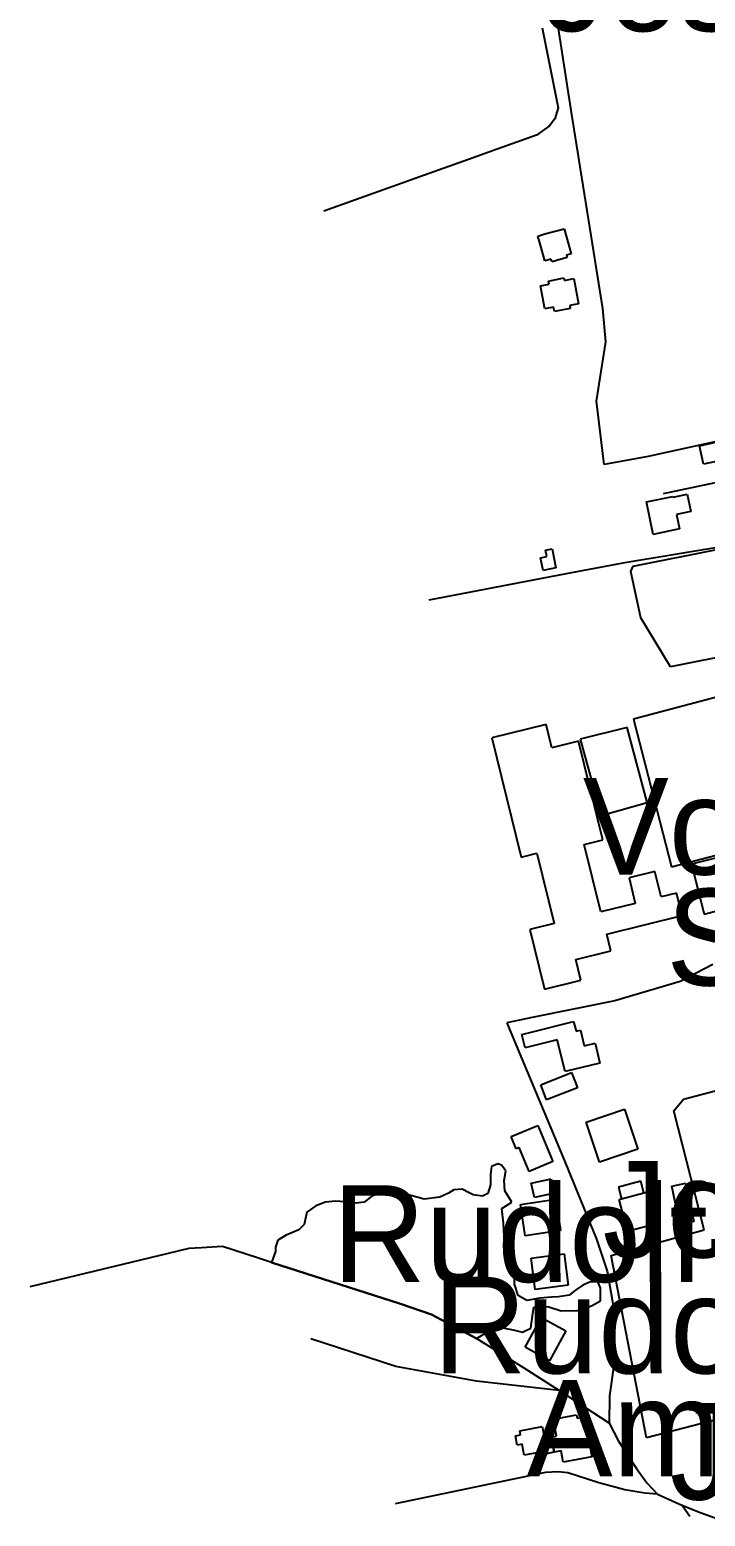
# Model space of a CAD drawing. Extents: x -3657 to 4700, y -7332 to 8131.
# Drawn here: x -3232 to -2928, y -2800 to -2132 of the extents above; entities that cross this region are included whole.
import ezdxf

# ---------------------------------------------------------------- set-up
doc = ezdxf.new("R2010")
doc.units = 0
for name, color, linetype in [('OSM_BUILDING_YES', 9, 'CONTINUOUS'), ('OSM_HIGHWAY_PATH', 8, 'CONTINUOUS'), ('OSM_HIGHWAY_RESIDENTIAL', 8, 'CONTINUOUS'), ('OSM_HIGHWAY_SERVICE', 8, 'CONTINUOUS'), ('OSM_LABELS', 8, 'CONTINUOUS'), ('OSM_LANDUSE_FARMLAND', 3, 'CONTINUOUS'), ('OSM_LANDUSE_FOREST', 3, 'CONTINUOUS'), ('OSM_LEISURE_PITCH', 3, 'CONTINUOUS')]:
    doc.layers.add(name, color=color, linetype=linetype)

msp = doc.modelspace()

# ---------------------------------------------------------------- linework, layer by layer
at = {"layer": 'OSM_BUILDING_YES'}
for p, q in [((-3003.034637, -2224.516332), (-2999.932593, -2223.493339)), ((-2999.932593, -2223.493339), (-2991.263553, -2221.147126)), ((-2991.263553, -2221.147126), (-2988.070495, -2232.400052)), ((-3002.261022, -2226.851425), (-3003.034637, -2224.516332)), ((-2999.917424, -2235.569108), (-3002.261022, -2226.851425)), ((-2997.103589, -2234.779624), (-2999.917424, -2235.569108)), ((-2996.747119, -2236.013887), (-2997.103589, -2234.779624)), ((-2989.845259, -2234.056857), (-2996.747119, -2236.013887)), ((-2988.070495, -2232.400052), (-2990.141053, -2232.989385)), ((-2990.141053, -2232.989385), (-2989.845259, -2234.056857)), ((-2998.27918, -2244.631494), (-2991.324229, -2243.274916)), ((-2991.324229, -2243.274916), (-2991.111864, -2244.353507)), ((-2991.111864, -2244.353507), (-2986.932826, -2243.541784)), ((-2986.932826, -2243.541784), (-2984.725748, -2254.905905)), ((-3001.86663, -2246.777556), (-2998.006139, -2246.021431)), ((-2999.864333, -2257.074206), (-3001.86663, -2246.777556)), ((-2998.006139, -2246.021431), (-2998.27918, -2244.631494)), ((-2995.988673, -2256.318081), (-2999.864333, -2257.074206)), ((-2995.601865, -2258.31959), (-2995.988673, -2256.318081)), ((-2988.502809, -2256.940773), (-2995.601865, -2258.31959)), ((-2984.725748, -2254.905905), (-2988.745512, -2255.68427)), ((-2988.745512, -2255.68427), (-2988.502809, -2256.940773)), ((-2930.329991, -2318.720674), (-2918.429971, -2316.074235)), ((-2928.494551, -2326.993576), (-2930.329991, -2318.720674)), ((-2916.594531, -2324.358257), (-2928.494551, -2326.993576)), ((-2954.251382, -2343.872966), (-2942.336193, -2341.404439)), ((-2951.210013, -2358.495099), (-2954.251382, -2343.872966)), ((-2942.336193, -2341.404439), (-2942.267933, -2341.749143)), ((-2942.267933, -2341.749143), (-2935.843894, -2340.403684)), ((-2935.843894, -2340.403684), (-2934.213235, -2348.254046)), ((-2934.213235, -2348.254046), (-2940.667612, -2349.599505)), ((-2940.667612, -2349.599505), (-2939.332746, -2356.015452)), ((-2939.332746, -2356.015452), (-2951.210013, -2358.495099)), ((-3001.843877, -2368.9919), (-2999.045211, -2368.424806)), ((-3000.67587, -2374.729558), (-3001.843877, -2368.9919)), ((-2999.614045, -2365.622694), (-2996.686443, -2365.022241)), ((-2999.045211, -2368.424806), (-2999.614045, -2365.622694)), ((-2996.686443, -2365.022241), (-2994.949602, -2373.562012)), ((-2994.949602, -2373.562012), (-3000.67587, -2374.729558)), ((-2999.303082, -2443.881683), (-3023.808477, -2449.941807)), ((-2996.709197, -2454.411843), (-2999.303082, -2443.881683)), ((-3023.808477, -2449.941807), (-3010.581176, -2503.548881)), ((-2984.824346, -2451.476297), (-2996.709197, -2454.411843)), ((-2973.879968, -2495.798594), (-2984.824346, -2451.476297)), ((-2982.222875, -2497.86682), (-2973.879968, -2495.798594)), ((-2974.752181, -2528.134079), (-2982.222875, -2497.86682)), ((-3010.581176, -2503.548881), (-3003.527627, -2501.80312)), ((-3003.527627, -2501.80312), (-2995.738386, -2533.360241)), ((-2950.390891, -2510.009306), (-2962.063377, -2512.889255)), ((-2947.58464, -2521.373428), (-2950.390891, -2510.009306)), ((-2962.063377, -2512.889255), (-2959.241957, -2524.308974)), ((-2959.241957, -2524.308974), (-2974.752181, -2528.134079)), ((-2940.652443, -2519.661026), (-2947.58464, -2521.373428)), ((-2938.157155, -2529.790884), (-2940.652443, -2519.661026)), ((-2972.029359, -2538.152742), (-2938.157155, -2529.790884)), ((-2995.738386, -2533.360241), (-3006.72827, -2536.073397)), ((-3006.72827, -2536.073397), (-3002.518894, -2553.141818)), ((-2970.178751, -2545.669519), (-2972.029359, -2538.152742)), ((-2985.962015, -2549.572461), (-2970.178751, -2545.669519)), ((-2983.694261, -2558.779401), (-2985.962015, -2549.572461)), ((-3002.518894, -2553.141818), (-3000.122204, -2562.838016)), ((-3000.122204, -2562.838016), (-2983.694261, -2558.779401)), ((-3007.244013, -2582.46392), (-2986.955579, -2577.415671)), ((-2986.955579, -2577.415671), (-2985.878586, -2581.741153)), ((-3010.24746, -2583.208926), (-3007.244013, -2582.46392)), ((-3008.760906, -2589.191213), (-3010.24746, -2583.208926)), ((-2985.878586, -2581.741153), (-2983.936964, -2581.263015)), ((-2983.936964, -2581.263015), (-2982.192538, -2588.279415)), ((-2994.327676, -2585.599617), (-3008.760906, -2589.191213)), ((-2990.778148, -2599.921524), (-2994.327676, -2585.599617)), ((-2982.192538, -2588.279415), (-2977.338482, -2587.07851)), ((-2977.338482, -2587.07851), (-2975.116235, -2596.040821)), ((-2975.116235, -2596.040821), (-2990.778148, -2599.921524)), ((-3001.783201, -2605.792616), (-2987.933975, -2600.332945)), ((-2987.933975, -2600.332945), (-2985.25666, -2607.126955)), ((-2999.105886, -2612.586626), (-3001.783201, -2605.792616)), ((-2985.25666, -2607.126955), (-2999.105886, -2612.586626)), ((-2981.403754, -2622.672006), (-2964.133935, -2616.845392)), ((-2964.133935, -2616.845392), (-2958.111873, -2634.736655)), ((-3015.010502, -2629.087953), (-3003.0043, -2624.139779)), ((-3003.0043, -2624.139779), (-2996.329974, -2640.32976)), ((-2975.374107, -2640.55215), (-2981.403754, -2622.672006)), ((-3012.773086, -2634.536504), (-3015.010502, -2629.087953)), ((-3011.400298, -2633.98053), (-3012.773086, -2634.536504)), ((-3006.978557, -2644.72196), (-3011.400298, -2633.98053)), ((-2958.111873, -2634.736655), (-2975.374107, -2640.55215)), ((-2996.329974, -2640.32976), (-3006.978557, -2644.72196)), ((-3006.000162, -2650.092675), (-2997.035328, -2648.102285)), ((-3004.574283, -2656.530861), (-3006.000162, -2650.092675)), ((-2997.035328, -2648.102285), (-2995.60945, -2654.551591)), ((-2956.739085, -2649.191996), (-2966.788496, -2651.871793)), ((-2966.788496, -2651.871793), (-2965.408125, -2657.042358)), ((-2955.358713, -2654.36256), (-2956.739085, -2649.191996)), ((-2942.836767, -2651.349177), (-2936.556833, -2650.025958)), ((-2939.218979, -2668.617749), (-2942.836767, -2651.349177)), ((-2936.556833, -2650.025958), (-2932.939045, -2667.305649)), ((-3010.869386, -2659.566482), (-2994.942017, -2657.164672)), ((-2995.60945, -2654.551591), (-3004.574283, -2656.530861)), ((-2994.942017, -2657.164672), (-2992.818368, -2671.308667)), ((-2966.492702, -2657.331464), (-2965.408125, -2657.042358)), ((-2962.670134, -2671.697849), (-2966.492702, -2657.331464)), ((-2965.408125, -2657.042358), (-2955.358713, -2654.36256)), ((-2965.408125, -2657.042358), (-2955.358713, -2654.36256)), ((-2955.358713, -2654.36256), (-2953.682547, -2653.91778)), ((-2953.682547, -2653.91778), (-2949.852394, -2668.273045)), ((-3008.738152, -2673.710477), (-3010.869386, -2659.566482)), ((-2992.818368, -2671.308667), (-3008.738152, -2673.710477)), ((-2949.852394, -2668.273045), (-2962.670134, -2671.697849)), ((-2932.939045, -2667.305649), (-2939.218979, -2668.617749)), ((-3006.113929, -2683.740259), (-2991.263553, -2681.838826)), ((-3004.301242, -2697.839776), (-3006.113929, -2683.740259)), ((-2991.263553, -2681.838826), (-2989.458452, -2695.938343)), ((-2989.458452, -2695.938343), (-3004.301242, -2697.839776)), ((-3008.791244, -2723.792672), (-3001.388809, -2710.338086)), ((-3001.388809, -2710.338086), (-2990.436847, -2716.364851)), ((-2990.436847, -2716.364851), (-2997.831697, -2729.819437)), ((-2997.831697, -2729.819437), (-3008.791244, -2723.792672)), ((-2996.079686, -2756.083679), (-2985.651052, -2754.160006)), ((-2994.661392, -2763.789487), (-2996.079686, -2756.083679)), ((-2985.651052, -2754.160006), (-2985.378011, -2755.638899)), ((-2985.378011, -2755.638899), (-2982.131862, -2755.038446)), ((-2982.131862, -2755.038446), (-2978.809868, -2773.052025)), ((-3013.144724, -2763.622695), (-3010.816295, -2763.177915)), ((-3012.348356, -2767.803624), (-3013.144724, -2763.622695)), ((-3011.16518, -2761.332079), (-3001.115769, -2759.419527)), ((-3010.816295, -2763.177915), (-3011.16518, -2761.332079)), ((-3001.115769, -2759.419527), (-3000.099451, -2764.756883)), ((-3000.099451, -2764.756883), (-2996.913977, -2764.200908)), ((-2996.913977, -2764.200908), (-2994.661392, -2763.789487)), ((-2995.670125, -2770.939321), (-2996.913977, -2764.200908)), ((-2996.913977, -2764.200908), (-2995.670125, -2770.939321)), ((-3010.126109, -2767.381083), (-3012.348356, -2767.803624)), ((-3009.200804, -2772.251421), (-3010.126109, -2767.381083)), ((-2999.432018, -2770.394466), (-3009.200804, -2772.251421)), ((-2999.1969, -2771.628729), (-2999.432018, -2770.394466)), ((-2995.670125, -2770.939321), (-2999.1969, -2771.628729)), ((-2992.628756, -2770.372227), (-2995.670125, -2770.939321)), ((-2991.688283, -2775.431596), (-2992.628756, -2770.372227)), ((-2978.809868, -2773.052025), (-2991.688283, -2775.431596))]:
    msp.add_line(p, q, dxfattribs=at)
at = {"layer": 'OSM_HIGHWAY_PATH'}
for p, q in [((-2915.107977, -2363.209764), (-2964.83929, -2371.482666)), ((-2964.83929, -2371.482666), (-2990.345833, -2376.21957))]:
    msp.add_line(p, q, dxfattribs=at)
at = {"layer": 'OSM_HIGHWAY_RESIDENTIAL'}
for p, q in [((-3001.070262, -2130.901323), (-2993.940868, -2166.783926)), ((-2993.940868, -2166.783926), (-2995.435007, -2171.821056)), ((-2997.793775, -2174.845558), (-3003.656563, -2179.059846)), ((-2995.435007, -2171.821056), (-2997.793775, -2174.845558)), ((-3003.656563, -2179.059846), (-3021.335943, -2185.375718)), ((-3034.191605, -2189.979188), (-3049.838348, -2195.572292)), ((-3021.335943, -2185.375718), (-3034.191605, -2189.979188)), ((-3049.838348, -2195.572292), (-3099.258699, -2213.241166)), ((-2924.345851, -2551.807479), (-2939.120381, -2559.357615)), ((-2939.120381, -2559.357615), (-2968.464662, -2568.041938)), ((-2968.464662, -2568.041938), (-3005.560263, -2575.614313)), ((-3005.560263, -2575.614313), (-3016.967293, -2577.938287)), ((-3016.967293, -2577.938287), (-3013.652883, -2585.866485)), ((-3013.652883, -2585.866485), (-2991.043604, -2640.029534)), ((-2991.043604, -2640.029534), (-2976.625543, -2675.244967)), ((-3144.826143, -2678.46962), (-3154.230875, -2679.036714)), ((-3129.133892, -2683.617945), (-3144.826143, -2678.46962)), ((-2976.625543, -2675.244967), (-2971.870086, -2689.64471)), ((-3169.263277, -2681.616436), (-3197.955294, -2688.510522)), ((-3159.949559, -2679.381418), (-3169.263277, -2681.616436)), ((-3154.230875, -2679.036714), (-3159.949559, -2679.381418)), ((-3122.861542, -2685.630573), (-3129.133892, -2683.617945)), ((-3197.955294, -2688.510522), (-3231.554458, -2696.583273)), ((-3064.840413, -2704.233484), (-3122.861542, -2685.630573)), ((-2971.870086, -2689.64471), (-2968.980406, -2705.901408)), ((-3050.847082, -2709.037105), (-3064.840413, -2704.233484)), ((-3030.634492, -2719.823013), (-3050.847082, -2709.037105)), ((-2968.980406, -2705.901408), (-2968.692196, -2719.344875)), ((-3009.269065, -2733.244241), (-3030.634492, -2719.823013)), ((-2968.692196, -2719.344875), (-2968.91973, -2731.776468)), ((-2968.91973, -2731.776468), (-2970.770339, -2745.653595)), ((-2993.478216, -2743.185067), (-3009.269065, -2733.244241)), ((-2971.035795, -2757.951753), (-2993.478216, -2743.185067)), ((-2970.770339, -2745.653595), (-2971.035795, -2757.951753)), ((-2971.035795, -2757.951753), (-2966.773328, -2766.002266)), ((-2966.773328, -2766.002266), (-2958.748967, -2778.255947)), ((-2958.748967, -2778.255947), (-2954.054186, -2784.749731)), ((-2999.651968, -2780.068424), (-3067.267441, -2794.167941)), ((-2994.047051, -2779.73484), (-2999.651968, -2780.068424)), ((-2989.511543, -2780.179619), (-2994.047051, -2779.73484)), ((-2975.654732, -2784.649655), (-2989.511543, -2780.179619)), ((-2963.959492, -2787.885428), (-2975.654732, -2784.649655)), ((-2954.054186, -2784.749731), (-2949.238053, -2789.764622)), ((-2954.97949, -2789.397679), (-2963.959492, -2787.885428)), ((-2949.238053, -2789.764622), (-2954.97949, -2789.397679)), ((-2949.238053, -2789.764622), (-2938.30126, -2794.746155)), ((-2938.30126, -2794.746155), (-2929.654974, -2798.237675)), ((-2934.706225, -2799.838882), (-2938.30126, -2794.746155)), ((-2929.654974, -2798.237675), (-2913.219446, -2804.086529))]:
    msp.add_line(p, q, dxfattribs=at)
at = {"layer": 'OSM_HIGHWAY_SERVICE'}
for p, q in [((-2946.492478, -2340.181295), (-2786.2859, -2306.211245)), ((-2990.345833, -2376.21957), (-3052.022673, -2387.983994)), ((-3066.948893, -2732.443637), (-3105.068396, -2720.056522)), ((-3030.657246, -2739.070855), (-3066.948893, -2732.443637)), ((-2993.478216, -2743.185067), (-3030.657246, -2739.070855))]:
    msp.add_line(p, q, dxfattribs=at)
at = {"layer": 'OSM_LANDUSE_FARMLAND'}
for p, q in [((-2987.85813, -2168.918869), (-2999.735397, -2092.872658)), ((-2973.887552, -2256.963011), (-2987.85813, -2168.918869)), ((-2972.43892, -2272.018805), (-2973.887552, -2256.963011)), ((-2976.716556, -2298.683348), (-2972.43892, -2272.018805)), ((-2973.189782, -2327.093652), (-2976.716556, -2298.683348)), ((-2860.962507, -2302.953233), (-2953.417091, -2323.546534)), ((-2953.417091, -2323.546534), (-2973.189782, -2327.093652)), ((-2960.235522, -2372.761408), (-2922.601425, -2365.222392)), ((-2961.25184, -2375.196577), (-2960.235522, -2372.761408)), ((-2956.777007, -2395.95667), (-2961.25184, -2375.196577)), ((-2943.473862, -2417.995504), (-2956.777007, -2395.95667)), ((-2909.920205, -2411.379406), (-2943.473862, -2417.995504)), ((-2937.633827, -2612.2864), (-2872.301277, -2595.084544)), ((-2941.972139, -2617.579278), (-2937.633827, -2612.2864)), ((-2928.259433, -2671.030679), (-2941.972139, -2617.579278)), ((-2970.027061, -2682.594952), (-2928.259433, -2671.030679)), ((-2954.160368, -2764.412179), (-2970.027061, -2682.594952)), ((-2811.557326, -2727.5733), (-2954.160368, -2764.412179))]:
    msp.add_line(p, q, dxfattribs=at)
at = {"layer": 'OSM_LANDUSE_FOREST'}
for p, q in [((-3023.937413, -2642.509181), (-3024.346974, -2646.167494)), ((-3021.085655, -2641.286036), (-3023.937413, -2642.509181)), ((-3019.462581, -2641.897609), (-3021.085655, -2641.286036)), ((-3017.429945, -2644.544048), (-3019.462581, -2641.897609)), ((-3018.241482, -2648.813933), (-3017.429945, -2644.544048)), ((-3024.346974, -2650.8488), (-3025.568072, -2654.718384)), ((-3024.346974, -2646.167494), (-3024.346974, -2650.8488)), ((-3017.831921, -2653.495239), (-3018.241482, -2648.813933)), ((-3098.598851, -2658.587967), (-3102.868902, -2660.211413)), ((-3094.124018, -2658.176546), (-3098.598851, -2658.587967)), ((-3089.846382, -2658.376697), (-3094.124018, -2658.176546)), ((-3084.764793, -2658.988269), (-3089.846382, -2658.376697)), ((-3081.101498, -2658.587967), (-3084.764793, -2658.988269)), ((-3077.642984, -2655.941528), (-3081.101498, -2658.587967)), ((-3071.947053, -2653.906661), (-3077.642984, -2655.941528)), ((-3067.677002, -2653.69539), (-3071.947053, -2653.906661)), ((-3061.161949, -2655.329956), (-3067.677002, -2653.69539)), ((-3054.244921, -2657.153552), (-3061.161949, -2655.329956)), ((-3047.130696, -2656.34183), (-3054.244921, -2657.153552)), ((-3043.26262, -2654.518233), (-3047.130696, -2656.34183)), ((-3040.820424, -2653.083818), (-3043.26262, -2654.518233)), ((-3037.157129, -2652.683516), (-3040.820424, -2653.083818)), ((-3033.903395, -2654.306962), (-3037.157129, -2652.683516)), ((-3032.07554, -2655.329956), (-3033.903395, -2654.306962)), ((-3028.002684, -2655.941528), (-3032.07554, -2655.329956)), ((-3025.568072, -2654.718384), (-3028.002684, -2655.941528)), ((-3019.2578, -2661.434557), (-3014.782968, -2658.587967)), ((-3014.782968, -2658.587967), (-3017.831921, -2653.495239)), ((-3106.934174, -2663.058003), (-3108.155272, -2668.551032)), ((-3102.868902, -2660.211413), (-3106.934174, -2663.058003)), ((-3018.446263, -2667.95058), (-3019.2578, -2661.434557)), ((-3110.597468, -2670.997321), (-3116.293399, -2673.443609)), ((-3108.155272, -2668.551032), (-3110.597468, -2670.997321)), ((-3018.241482, -2673.843911), (-3018.446263, -2667.95058)), ((-3119.956694, -2675.678627), (-3120.973012, -2678.736488)), ((-3116.293399, -2673.443609), (-3119.956694, -2675.678627)), ((-3016.004066, -2682.19465), (-3018.241482, -2673.843911)), ((-3120.973012, -2680.771355), (-3122.861542, -2685.630573)), ((-3120.973012, -2678.736488), (-3120.973012, -2680.771355)), ((-3013.56187, -2689.110974), (-3016.004066, -2682.19465)), ((-3122.861542, -2685.630573), (-3064.840413, -2704.233484)), ((-3013.56187, -2695.415727), (-3013.56187, -2689.110974)), ((-3011.938795, -2700.508454), (-3013.56187, -2695.415727)), ((-2986.098535, -2698.062166), (-2988.950293, -2700.308304)), ((-2982.844801, -2695.827148), (-2986.098535, -2698.062166)), ((-2979.386287, -2694.403853), (-2982.844801, -2695.827148)), ((-2976.132553, -2694.403853), (-2979.386287, -2694.403853)), ((-2974.911455, -2697.050292), (-2976.132553, -2694.403853)), ((-2974.911455, -2702.954743), (-2974.911455, -2697.050292)), ((-3064.840413, -2704.233484), (-3050.847082, -2709.037105)), ((-3008.07072, -2702.743472), (-3011.938795, -2700.508454)), ((-3002.170009, -2701.731599), (-3008.07072, -2702.743472)), ((-3004.816986, -2705.801333), (-2998.506714, -2705.389912)), ((-2996.883639, -2701.320177), (-3002.170009, -2701.731599)), ((-2998.506714, -2705.389912), (-2992.606003, -2707.424779)), ((-2993.827101, -2701.120026), (-2996.883639, -2701.320177)), ((-2988.950293, -2700.308304), (-2993.827101, -2701.120026)), ((-2985.286998, -2707.224628), (-2978.976726, -2705.189761)), ((-2978.976726, -2705.189761), (-2974.911455, -2702.954743)), ((-3050.847082, -2709.037105), (-3030.634492, -2719.823013)), ((-3006.23528, -2715.163946), (-3005.423743, -2709.670916)), ((-3005.423743, -2709.670916), (-3004.816986, -2705.801333)), ((-2992.606003, -2707.424779), (-2985.286998, -2707.224628)), ((-3030.634492, -2719.823013), (-3025.158511, -2716.587241)), ((-3025.158511, -2716.587241), (-3020.478899, -2714.752524)), ((-3020.478899, -2714.752524), (-3014.176211, -2715.975669)), ((-3014.176211, -2715.975669), (-3009.898575, -2716.998662)), ((-3009.898575, -2716.998662), (-3006.23528, -2715.163946))]:
    msp.add_line(p, q, dxfattribs=at)
at = {"layer": 'OSM_LEISURE_PITCH'}
for p, q in [((-2859.119483, -2414.693015), (-2960.023157, -2441.557709)), ((-2960.023157, -2441.557709), (-2942.935365, -2507.907722)), ((-2962.874914, -2445.227142), (-2984.027977, -2450.52002)), ((-2984.027977, -2450.52002), (-2974.570154, -2484.768058)), ((-2953.92525, -2479.008161), (-2962.874914, -2445.227142)), ((-2974.570154, -2484.768058), (-2953.92525, -2479.008161)), ((-2942.935365, -2507.907722), (-2842.850813, -2481.854751)), ((-2901.842754, -2498.545109), (-2933.985701, -2506.684578)), ((-2933.985701, -2506.684578), (-2928.206342, -2529.112594)), ((-2928.206342, -2529.112594), (-2896.958361, -2520.928648))]:
    msp.add_line(p, q, dxfattribs=at)

# ---------------------------------------------------------------- texts
at = {"layer": 'OSM_LABELS'}
for s, p in [('Josef-Krainer-Ring', (-3000.781386, -2132.355252)), ('Volksschule und NMS Unterpremstätten', (-2982.853334, -2511.351058)), ('Schulstraße', (-2945.353223, -2561.202199)), ('Josef-Krainer-Straße', (-2973.922133, -2683.431015)), ('Rudolf-Simon-Weg', (-3095.486497, -2694.407644)), ('Rudolf-Simon-Weg', (-3050.119134, -2735.51692)), ('Am Hügel', (-3008.141171, -2781.838636)), ('Josef-Krainer-Straße', (-2943.769656, -2792.255388))]:
    msp.add_text(s, height=43.418293, dxfattribs=at).set_placement(p)

doc.saveas('drawing.dxf')
